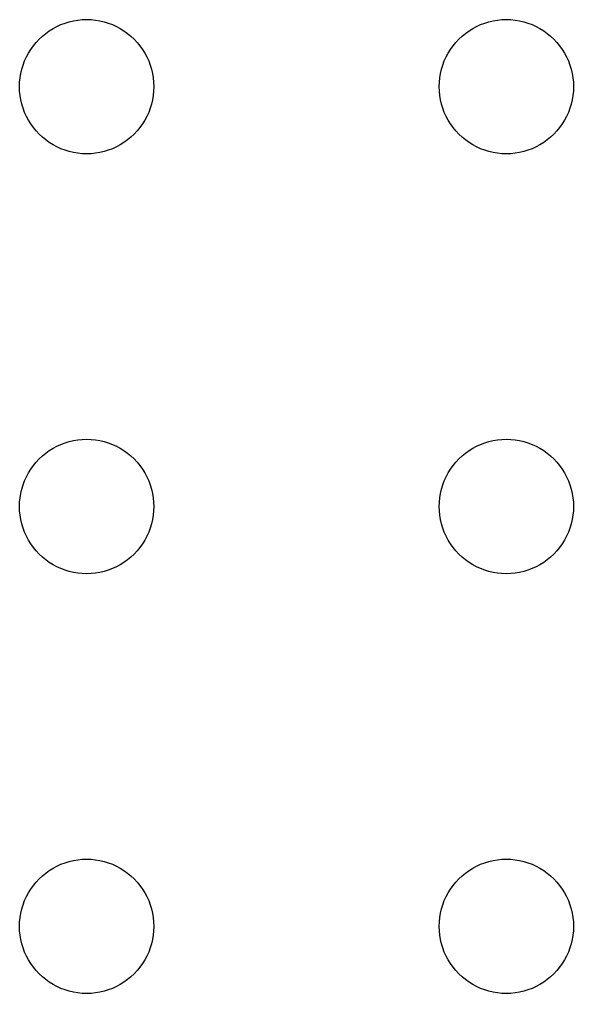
# Model space of a CAD drawing. Header units: metres. Extents: x -80 to 80, y -50 to 50.
# Drawn here: x -41.6 to -28.4, y -1.6 to 21.6 of the extents above; entities that cross this region are included whole.
import ezdxf

# ---------------------------------------------------------------- set-up
doc = ezdxf.new("R2010")
doc.units = ezdxf.units.M

msp = doc.modelspace()

# ---------------------------------------------------------------- linework, layer by layer
for p, q in [((-40.3121, 21.5692), (-40.2088, 21.5863)), ((-40.2088, 21.5863), (-40.1046, 21.5966)), ((-40.1046, 21.5966), (-40, 21.6)), ((-40, 21.6), (-39.8953, 21.5966)), ((-39.8953, 21.5966), (-39.7912, 21.5863)), ((-39.7912, 21.5863), (-39.6879, 21.5692)), ((-30.3121, 21.5692), (-30.2088, 21.5863)), ((-30.2088, 21.5863), (-30.1046, 21.5966)), ((-30.1046, 21.5966), (-30, 21.6)), ((-30, 21.6), (-29.8953, 21.5966)), ((-29.8953, 21.5966), (-29.7912, 21.5863)), ((-29.7912, 21.5863), (-29.6879, 21.5692)), ((-40.8889, 21.3303), (-40.8, 21.3856)), ((-40.8, 21.3856), (-40.7077, 21.435)), ((-40.7077, 21.435), (-40.6123, 21.4782)), ((-40.6123, 21.4782), (-40.5143, 21.5151)), ((-40.5143, 21.5151), (-40.4141, 21.5455)), ((-40.4141, 21.5455), (-40.3121, 21.5692)), ((-39.6879, 21.5692), (-39.5859, 21.5455)), ((-39.5859, 21.5455), (-39.4857, 21.5151)), ((-39.4857, 21.5151), (-39.3877, 21.4782)), ((-39.3877, 21.4782), (-39.2923, 21.435)), ((-39.2923, 21.435), (-39.2, 21.3856)), ((-39.2, 21.3856), (-39.1111, 21.3303)), ((-30.8889, 21.3303), (-30.8, 21.3856)), ((-30.8, 21.3856), (-30.7077, 21.435)), ((-30.7077, 21.435), (-30.6123, 21.4782)), ((-30.6123, 21.4782), (-30.5143, 21.5151)), ((-30.5143, 21.5151), (-30.4141, 21.5455)), ((-30.4141, 21.5455), (-30.3121, 21.5692)), ((-29.6879, 21.5692), (-29.5859, 21.5455)), ((-29.5859, 21.5455), (-29.4857, 21.5151)), ((-29.4857, 21.5151), (-29.3877, 21.4782)), ((-29.3877, 21.4782), (-29.2923, 21.435)), ((-29.2923, 21.435), (-29.2, 21.3856)), ((-29.2, 21.3856), (-29.1111, 21.3303)), ((-41.2029, 21.0549), (-41.1314, 21.1314)), ((-41.1314, 21.1314), (-41.0549, 21.2029)), ((-41.0549, 21.2029), (-40.974, 21.2694)), ((-40.974, 21.2694), (-40.8889, 21.3303)), ((-39.1111, 21.3303), (-39.026, 21.2694)), ((-39.026, 21.2694), (-38.945, 21.2029)), ((-38.945, 21.2029), (-38.8686, 21.1314)), ((-38.8686, 21.1314), (-38.797, 21.0549)), ((-31.2029, 21.0549), (-31.1314, 21.1314)), ((-31.1314, 21.1314), (-31.0549, 21.2029)), ((-31.0549, 21.2029), (-30.974, 21.2694)), ((-30.974, 21.2694), (-30.8889, 21.3303)), ((-29.1111, 21.3303), (-29.026, 21.2694)), ((-29.026, 21.2694), (-28.945, 21.2029)), ((-28.945, 21.2029), (-28.8686, 21.1314)), ((-28.8686, 21.1314), (-28.797, 21.0549)), ((-41.3856, 20.8), (-41.3303, 20.8889)), ((-41.3303, 20.8889), (-41.2694, 20.974)), ((-41.2694, 20.974), (-41.2029, 21.0549)), ((-38.797, 21.0549), (-38.7306, 20.974)), ((-38.7306, 20.974), (-38.6696, 20.8889)), ((-38.6696, 20.8889), (-38.6143, 20.8)), ((-31.3856, 20.8), (-31.3303, 20.8889)), ((-31.3303, 20.8889), (-31.2694, 20.974)), ((-31.2694, 20.974), (-31.2029, 21.0549)), ((-28.797, 21.0549), (-28.7306, 20.974)), ((-28.7306, 20.974), (-28.6696, 20.8889)), ((-28.6696, 20.8889), (-28.6143, 20.8)), ((-41.4782, 20.6123), (-41.435, 20.7077)), ((-41.435, 20.7077), (-41.3856, 20.8)), ((-38.6143, 20.8), (-38.565, 20.7077)), ((-38.565, 20.7077), (-38.5218, 20.6123)), ((-31.4782, 20.6123), (-31.435, 20.7077)), ((-31.435, 20.7077), (-31.3856, 20.8)), ((-28.6143, 20.8), (-28.565, 20.7077)), ((-28.565, 20.7077), (-28.5218, 20.6123)), ((-41.5455, 20.4141), (-41.5151, 20.5143)), ((-41.5151, 20.5143), (-41.4782, 20.6123)), ((-38.5218, 20.6123), (-38.4849, 20.5143)), ((-38.4849, 20.5143), (-38.4545, 20.4141)), ((-31.5455, 20.4141), (-31.5151, 20.5143)), ((-31.5151, 20.5143), (-31.4782, 20.6123)), ((-28.5218, 20.6123), (-28.4849, 20.5143)), ((-28.4849, 20.5143), (-28.4545, 20.4141)), ((-41.5966, 20.1046), (-41.5863, 20.2088)), ((-41.5863, 20.2088), (-41.5692, 20.3121)), ((-41.5692, 20.3121), (-41.5455, 20.4141)), ((-38.4545, 20.4141), (-38.4307, 20.3121)), ((-38.4307, 20.3121), (-38.4137, 20.2088)), ((-38.4137, 20.2088), (-38.4034, 20.1046)), ((-31.5966, 20.1046), (-31.5863, 20.2088)), ((-31.5863, 20.2088), (-31.5692, 20.3121)), ((-31.5692, 20.3121), (-31.5455, 20.4141)), ((-28.4545, 20.4141), (-28.4307, 20.3121)), ((-28.4307, 20.3121), (-28.4137, 20.2088)), ((-28.4137, 20.2088), (-28.4034, 20.1046)), ((-41.6, 20), (-41.5966, 20.1046)), ((-41.5966, 19.8953), (-41.6, 20)), ((-38.4034, 20.1046), (-38.4, 20)), ((-38.4, 20), (-38.4034, 19.8953)), ((-31.6, 20), (-31.5966, 20.1046)), ((-31.5966, 19.8953), (-31.6, 20)), ((-28.4034, 20.1046), (-28.4, 20)), ((-28.4, 20), (-28.4034, 19.8953)), ((-41.5863, 19.7912), (-41.5966, 19.8953)), ((-41.5692, 19.6879), (-41.5863, 19.7912)), ((-38.4137, 19.7912), (-38.4307, 19.6879)), ((-38.4034, 19.8953), (-38.4137, 19.7912)), ((-31.5863, 19.7912), (-31.5966, 19.8953)), ((-31.5692, 19.6879), (-31.5863, 19.7912)), ((-28.4137, 19.7912), (-28.4307, 19.6879)), ((-28.4034, 19.8953), (-28.4137, 19.7912)), ((-41.5455, 19.5859), (-41.5692, 19.6879)), ((-41.5151, 19.4857), (-41.5455, 19.5859)), ((-38.4545, 19.5859), (-38.4849, 19.4857)), ((-38.4307, 19.6879), (-38.4545, 19.5859)), ((-31.5455, 19.5859), (-31.5692, 19.6879)), ((-31.5151, 19.4857), (-31.5455, 19.5859)), ((-28.4545, 19.5859), (-28.4849, 19.4857)), ((-28.4307, 19.6879), (-28.4545, 19.5859)), ((-41.4782, 19.3877), (-41.5151, 19.4857)), ((-41.435, 19.2923), (-41.4782, 19.3877)), ((-41.3856, 19.2), (-41.435, 19.2923)), ((-38.565, 19.2923), (-38.6143, 19.2)), ((-38.5218, 19.3877), (-38.565, 19.2923)), ((-38.4849, 19.4857), (-38.5218, 19.3877)), ((-31.4782, 19.3877), (-31.5151, 19.4857)), ((-31.435, 19.2923), (-31.4782, 19.3877)), ((-31.3856, 19.2), (-31.435, 19.2923)), ((-28.565, 19.2923), (-28.6143, 19.2)), ((-28.5218, 19.3877), (-28.565, 19.2923)), ((-28.4849, 19.4857), (-28.5218, 19.3877)), ((-41.3303, 19.1111), (-41.3856, 19.2)), ((-41.2694, 19.026), (-41.3303, 19.1111)), ((-41.2029, 18.945), (-41.2694, 19.026)), ((-38.7306, 19.026), (-38.797, 18.945)), ((-38.6696, 19.1111), (-38.7306, 19.026)), ((-38.6143, 19.2), (-38.6696, 19.1111)), ((-31.3303, 19.1111), (-31.3856, 19.2)), ((-31.2694, 19.026), (-31.3303, 19.1111)), ((-31.2029, 18.945), (-31.2694, 19.026)), ((-28.7306, 19.026), (-28.797, 18.945)), ((-28.6696, 19.1111), (-28.7306, 19.026)), ((-28.6143, 19.2), (-28.6696, 19.1111)), ((-41.1314, 18.8686), (-41.2029, 18.945)), ((-41.0549, 18.797), (-41.1314, 18.8686)), ((-40.974, 18.7306), (-41.0549, 18.797)), ((-38.945, 18.797), (-39.026, 18.7306)), ((-38.8686, 18.8686), (-38.945, 18.797)), ((-38.797, 18.945), (-38.8686, 18.8686)), ((-31.1314, 18.8686), (-31.2029, 18.945)), ((-31.0549, 18.797), (-31.1314, 18.8686)), ((-30.974, 18.7306), (-31.0549, 18.797)), ((-28.945, 18.797), (-29.026, 18.7306)), ((-28.8686, 18.8686), (-28.945, 18.797)), ((-28.797, 18.945), (-28.8686, 18.8686)), ((-40.8889, 18.6696), (-40.974, 18.7306)), ((-40.8, 18.6143), (-40.8889, 18.6696)), ((-40.7077, 18.565), (-40.8, 18.6143)), ((-40.6123, 18.5218), (-40.7077, 18.565)), ((-39.2923, 18.565), (-39.3877, 18.5218)), ((-39.2, 18.6143), (-39.2923, 18.565)), ((-39.1111, 18.6696), (-39.2, 18.6143)), ((-39.026, 18.7306), (-39.1111, 18.6696)), ((-30.8889, 18.6696), (-30.974, 18.7306)), ((-30.8, 18.6143), (-30.8889, 18.6696)), ((-30.7077, 18.565), (-30.8, 18.6143)), ((-30.6123, 18.5218), (-30.7077, 18.565)), ((-29.2923, 18.565), (-29.3877, 18.5218)), ((-29.2, 18.6143), (-29.2923, 18.565)), ((-29.1111, 18.6696), (-29.2, 18.6143)), ((-29.026, 18.7306), (-29.1111, 18.6696)), ((-40.5143, 18.4849), (-40.6123, 18.5218)), ((-40.4141, 18.4545), (-40.5143, 18.4849)), ((-40.3121, 18.4307), (-40.4141, 18.4545)), ((-40.2088, 18.4137), (-40.3121, 18.4307)), ((-40.1046, 18.4034), (-40.2088, 18.4137)), ((-40, 18.4), (-40.1046, 18.4034)), ((-39.8953, 18.4034), (-40, 18.4)), ((-39.7912, 18.4137), (-39.8953, 18.4034)), ((-39.6879, 18.4307), (-39.7912, 18.4137)), ((-39.5859, 18.4545), (-39.6879, 18.4307)), ((-39.4857, 18.4849), (-39.5859, 18.4545)), ((-39.3877, 18.5218), (-39.4857, 18.4849)), ((-30.5143, 18.4849), (-30.6123, 18.5218)), ((-30.4141, 18.4545), (-30.5143, 18.4849)), ((-30.3121, 18.4307), (-30.4141, 18.4545)), ((-30.2088, 18.4137), (-30.3121, 18.4307)), ((-30.1046, 18.4034), (-30.2088, 18.4137)), ((-30, 18.4), (-30.1046, 18.4034)), ((-29.8953, 18.4034), (-30, 18.4)), ((-29.7912, 18.4137), (-29.8953, 18.4034)), ((-29.6879, 18.4307), (-29.7912, 18.4137)), ((-29.5859, 18.4545), (-29.6879, 18.4307)), ((-29.4857, 18.4849), (-29.5859, 18.4545)), ((-29.3877, 18.5218), (-29.4857, 18.4849)), ((-40.1046, 11.5966), (-40, 11.6)), ((-40, 11.6), (-39.8953, 11.5966)), ((-30.1046, 11.5966), (-30, 11.6)), ((-30, 11.6), (-29.8953, 11.5966)), ((-40.8889, 11.3303), (-40.8, 11.3856)), ((-40.8, 11.3856), (-40.7077, 11.435)), ((-40.7077, 11.435), (-40.6123, 11.4782)), ((-40.6123, 11.4782), (-40.5143, 11.5151)), ((-40.5143, 11.5151), (-40.4141, 11.5455)), ((-40.4141, 11.5455), (-40.3121, 11.5692)), ((-40.3121, 11.5692), (-40.2088, 11.5863)), ((-40.2088, 11.5863), (-40.1046, 11.5966)), ((-39.8953, 11.5966), (-39.7912, 11.5863)), ((-39.7912, 11.5863), (-39.6879, 11.5692)), ((-39.6879, 11.5692), (-39.5859, 11.5455)), ((-39.5859, 11.5455), (-39.4857, 11.5151)), ((-39.4857, 11.5151), (-39.3877, 11.4782)), ((-39.3877, 11.4782), (-39.2923, 11.435)), ((-39.2923, 11.435), (-39.2, 11.3856)), ((-39.2, 11.3856), (-39.1111, 11.3303)), ((-30.8889, 11.3303), (-30.8, 11.3856)), ((-30.8, 11.3856), (-30.7077, 11.435)), ((-30.7077, 11.435), (-30.6123, 11.4782)), ((-30.6123, 11.4782), (-30.5143, 11.5151)), ((-30.5143, 11.5151), (-30.4141, 11.5455)), ((-30.4141, 11.5455), (-30.3121, 11.5692)), ((-30.3121, 11.5692), (-30.2088, 11.5863)), ((-30.2088, 11.5863), (-30.1046, 11.5966)), ((-29.8953, 11.5966), (-29.7912, 11.5863)), ((-29.7912, 11.5863), (-29.6879, 11.5692)), ((-29.6879, 11.5692), (-29.5859, 11.5455)), ((-29.5859, 11.5455), (-29.4857, 11.5151)), ((-29.4857, 11.5151), (-29.3877, 11.4782)), ((-29.3877, 11.4782), (-29.2923, 11.435)), ((-29.2923, 11.435), (-29.2, 11.3856)), ((-29.2, 11.3856), (-29.1111, 11.3303)), ((-41.1314, 11.1314), (-41.0549, 11.2029)), ((-41.0549, 11.2029), (-40.974, 11.2694)), ((-40.974, 11.2694), (-40.8889, 11.3303)), ((-39.1111, 11.3303), (-39.026, 11.2694)), ((-39.026, 11.2694), (-38.945, 11.2029)), ((-38.945, 11.2029), (-38.8686, 11.1314)), ((-31.1314, 11.1314), (-31.0549, 11.2029)), ((-31.0549, 11.2029), (-30.974, 11.2694)), ((-30.974, 11.2694), (-30.8889, 11.3303)), ((-29.1111, 11.3303), (-29.026, 11.2694)), ((-29.026, 11.2694), (-28.945, 11.2029)), ((-28.945, 11.2029), (-28.8686, 11.1314)), ((-41.3303, 10.8889), (-41.2694, 10.974)), ((-41.2694, 10.974), (-41.2029, 11.0549)), ((-41.2029, 11.0549), (-41.1314, 11.1314)), ((-38.8686, 11.1314), (-38.797, 11.0549)), ((-38.797, 11.0549), (-38.7306, 10.974)), ((-38.7306, 10.974), (-38.6696, 10.8889)), ((-31.3303, 10.8889), (-31.2694, 10.974)), ((-31.2694, 10.974), (-31.2029, 11.0549)), ((-31.2029, 11.0549), (-31.1314, 11.1314)), ((-28.8686, 11.1314), (-28.797, 11.0549)), ((-28.797, 11.0549), (-28.7306, 10.974)), ((-28.7306, 10.974), (-28.6696, 10.8889)), ((-41.4782, 10.6123), (-41.435, 10.7077)), ((-41.435, 10.7077), (-41.3856, 10.8)), ((-41.3856, 10.8), (-41.3303, 10.8889)), ((-38.6696, 10.8889), (-38.6143, 10.8)), ((-38.6143, 10.8), (-38.565, 10.7077)), ((-38.565, 10.7077), (-38.5218, 10.6123)), ((-31.4782, 10.6123), (-31.435, 10.7077)), ((-31.435, 10.7077), (-31.3856, 10.8)), ((-31.3856, 10.8), (-31.3303, 10.8889)), ((-28.6696, 10.8889), (-28.6143, 10.8)), ((-28.6143, 10.8), (-28.565, 10.7077)), ((-28.565, 10.7077), (-28.5218, 10.6123)), ((-41.5455, 10.4141), (-41.5151, 10.5143)), ((-41.5151, 10.5143), (-41.4782, 10.6123)), ((-38.5218, 10.6123), (-38.4849, 10.5143)), ((-38.4849, 10.5143), (-38.4545, 10.4141)), ((-31.5455, 10.4141), (-31.5151, 10.5143)), ((-31.5151, 10.5143), (-31.4782, 10.6123)), ((-28.5218, 10.6123), (-28.4849, 10.5143)), ((-28.4849, 10.5143), (-28.4545, 10.4141)), ((-41.5966, 10.1046), (-41.5863, 10.2088)), ((-41.5863, 10.2088), (-41.5692, 10.3121)), ((-41.5692, 10.3121), (-41.5455, 10.4141)), ((-38.4545, 10.4141), (-38.4307, 10.3121)), ((-38.4307, 10.3121), (-38.4137, 10.2088)), ((-38.4137, 10.2088), (-38.4034, 10.1046)), ((-31.5966, 10.1046), (-31.5863, 10.2088)), ((-31.5863, 10.2088), (-31.5692, 10.3121)), ((-31.5692, 10.3121), (-31.5455, 10.4141)), ((-28.4545, 10.4141), (-28.4307, 10.3121)), ((-28.4307, 10.3121), (-28.4137, 10.2088)), ((-28.4137, 10.2088), (-28.4034, 10.1046)), ((-41.6, 10), (-41.5966, 10.1046)), ((-41.5966, 9.89534), (-41.6, 10)), ((-38.4034, 10.1046), (-38.4, 10)), ((-38.4, 10), (-38.4034, 9.89534)), ((-31.6, 10), (-31.5966, 10.1046)), ((-31.5966, 9.89534), (-31.6, 10)), ((-28.4034, 10.1046), (-28.4, 10)), ((-28.4, 10), (-28.4034, 9.89534)), ((-41.5863, 9.79115), (-41.5966, 9.89534)), ((-41.5692, 9.68785), (-41.5863, 9.79115)), ((-38.4137, 9.79115), (-38.4307, 9.68785)), ((-38.4034, 9.89534), (-38.4137, 9.79115)), ((-31.5863, 9.79115), (-31.5966, 9.89534)), ((-31.5692, 9.68785), (-31.5863, 9.79115)), ((-28.4137, 9.79115), (-28.4307, 9.68785)), ((-28.4034, 9.89534), (-28.4137, 9.79115)), ((-41.5455, 9.58588), (-41.5692, 9.68785)), ((-41.5151, 9.48569), (-41.5455, 9.58588)), ((-38.4545, 9.58588), (-38.4849, 9.48569)), ((-38.4307, 9.68785), (-38.4545, 9.58588)), ((-31.5455, 9.58588), (-31.5692, 9.68785)), ((-31.5151, 9.48569), (-31.5455, 9.58588)), ((-28.4545, 9.58588), (-28.4849, 9.48569)), ((-28.4307, 9.68785), (-28.4545, 9.58588)), ((-41.4782, 9.3877), (-41.5151, 9.48569)), ((-41.435, 9.29233), (-41.4782, 9.3877)), ((-41.3856, 9.2), (-41.435, 9.29233)), ((-38.565, 9.29233), (-38.6143, 9.2)), ((-38.5218, 9.3877), (-38.565, 9.29233)), ((-38.4849, 9.48569), (-38.5218, 9.3877)), ((-31.4782, 9.3877), (-31.5151, 9.48569)), ((-31.435, 9.29233), (-31.4782, 9.3877)), ((-31.3856, 9.2), (-31.435, 9.29233)), ((-28.565, 9.29233), (-28.6143, 9.2)), ((-28.5218, 9.3877), (-28.565, 9.29233)), ((-28.4849, 9.48569), (-28.5218, 9.3877)), ((-41.3303, 9.11108), (-41.3856, 9.2)), ((-41.2694, 9.02597), (-41.3303, 9.11108)), ((-38.6696, 9.11108), (-38.7306, 9.02597)), ((-38.6143, 9.2), (-38.6696, 9.11108)), ((-31.3303, 9.11108), (-31.3856, 9.2)), ((-31.2694, 9.02597), (-31.3303, 9.11108)), ((-28.6696, 9.11108), (-28.7306, 9.02597)), ((-28.6143, 9.2), (-28.6696, 9.11108)), ((-41.2029, 8.94504), (-41.2694, 9.02597)), ((-41.1314, 8.86862), (-41.2029, 8.94504)), ((-41.0549, 8.79704), (-41.1314, 8.86862)), ((-38.8686, 8.86862), (-38.945, 8.79704)), ((-38.797, 8.94504), (-38.8686, 8.86862)), ((-38.7306, 9.02597), (-38.797, 8.94504)), ((-31.2029, 8.94504), (-31.2694, 9.02597)), ((-31.1314, 8.86862), (-31.2029, 8.94504)), ((-31.0549, 8.79704), (-31.1314, 8.86862)), ((-28.8686, 8.86862), (-28.945, 8.79704)), ((-28.797, 8.94504), (-28.8686, 8.86862)), ((-28.7306, 9.02597), (-28.797, 8.94504)), ((-40.974, 8.73062), (-41.0549, 8.79704)), ((-40.8889, 8.66965), (-40.974, 8.73062)), ((-40.8, 8.61435), (-40.8889, 8.66965)), ((-40.7077, 8.565), (-40.8, 8.61435)), ((-39.2, 8.61435), (-39.2923, 8.565)), ((-39.1111, 8.66965), (-39.2, 8.61435)), ((-39.026, 8.73062), (-39.1111, 8.66965)), ((-38.945, 8.79704), (-39.026, 8.73062)), ((-30.974, 8.73062), (-31.0549, 8.79704)), ((-30.8889, 8.66965), (-30.974, 8.73062)), ((-30.8, 8.61435), (-30.8889, 8.66965)), ((-30.7077, 8.565), (-30.8, 8.61435)), ((-29.2, 8.61435), (-29.2923, 8.565)), ((-29.1111, 8.66965), (-29.2, 8.61435)), ((-29.026, 8.73062), (-29.1111, 8.66965)), ((-28.945, 8.79704), (-29.026, 8.73062)), ((-40.6123, 8.52179), (-40.7077, 8.565)), ((-40.5143, 8.48491), (-40.6123, 8.52179)), ((-40.4141, 8.45451), (-40.5143, 8.48491)), ((-40.3121, 8.43074), (-40.4141, 8.45451)), ((-40.2088, 8.41368), (-40.3121, 8.43074)), ((-40.1046, 8.40341), (-40.2088, 8.41368)), ((-40, 8.39999), (-40.1046, 8.40341)), ((-39.8953, 8.40341), (-40, 8.39999)), ((-39.7912, 8.41368), (-39.8953, 8.40341)), ((-39.6879, 8.43074), (-39.7912, 8.41368)), ((-39.5859, 8.45451), (-39.6879, 8.43074)), ((-39.4857, 8.48491), (-39.5859, 8.45451)), ((-39.3877, 8.52179), (-39.4857, 8.48491)), ((-39.2923, 8.565), (-39.3877, 8.52179)), ((-30.6123, 8.52179), (-30.7077, 8.565)), ((-30.5143, 8.48491), (-30.6123, 8.52179)), ((-30.4141, 8.45451), (-30.5143, 8.48491)), ((-30.3121, 8.43074), (-30.4141, 8.45451)), ((-30.2088, 8.41368), (-30.3121, 8.43074)), ((-30.1046, 8.40341), (-30.2088, 8.41368)), ((-30, 8.39999), (-30.1046, 8.40341)), ((-29.8953, 8.40341), (-30, 8.39999)), ((-29.7912, 8.41368), (-29.8953, 8.40341)), ((-29.6879, 8.43074), (-29.7912, 8.41368)), ((-29.5859, 8.45451), (-29.6879, 8.43074)), ((-29.4857, 8.48491), (-29.5859, 8.45451)), ((-29.3877, 8.52179), (-29.4857, 8.48491)), ((-29.2923, 8.565), (-29.3877, 8.52179)), ((-40.8, 1.38564), (-40.7077, 1.43498)), ((-40.7077, 1.43498), (-40.6123, 1.4782)), ((-40.6123, 1.4782), (-40.5143, 1.51508)), ((-40.5143, 1.51508), (-40.4141, 1.54547)), ((-40.4141, 1.54547), (-40.3121, 1.56924)), ((-40.3121, 1.56924), (-40.2088, 1.5863)), ((-40.2088, 1.5863), (-40.1046, 1.59657)), ((-40.1046, 1.59657), (-40, 1.59999)), ((-40, 1.59999), (-39.8953, 1.59657)), ((-39.8953, 1.59657), (-39.7912, 1.5863)), ((-39.7912, 1.5863), (-39.6879, 1.56924)), ((-39.6879, 1.56924), (-39.5859, 1.54547)), ((-39.5859, 1.54547), (-39.4857, 1.51508)), ((-39.4857, 1.51508), (-39.3877, 1.4782)), ((-39.3877, 1.4782), (-39.2923, 1.43498)), ((-39.2923, 1.43498), (-39.2, 1.38564)), ((-30.8, 1.38564), (-30.7077, 1.43498)), ((-30.7077, 1.43498), (-30.6123, 1.4782)), ((-30.6123, 1.4782), (-30.5143, 1.51508)), ((-30.5143, 1.51508), (-30.4141, 1.54547)), ((-30.4141, 1.54547), (-30.3121, 1.56924)), ((-30.3121, 1.56924), (-30.2088, 1.5863)), ((-30.2088, 1.5863), (-30.1046, 1.59657)), ((-30.1046, 1.59657), (-30, 1.59999)), ((-30, 1.59999), (-29.8953, 1.59657)), ((-29.8953, 1.59657), (-29.7912, 1.5863)), ((-29.7912, 1.5863), (-29.6879, 1.56924)), ((-29.6879, 1.56924), (-29.5859, 1.54547)), ((-29.5859, 1.54547), (-29.4857, 1.51508)), ((-29.4857, 1.51508), (-29.3877, 1.4782)), ((-29.3877, 1.4782), (-29.2923, 1.43498)), ((-29.2923, 1.43498), (-29.2, 1.38564)), ((-41.1314, 1.13136), (-41.0549, 1.20294)), ((-41.0549, 1.20294), (-40.974, 1.26936)), ((-40.974, 1.26936), (-40.8889, 1.33034)), ((-40.8889, 1.33034), (-40.8, 1.38564)), ((-39.2, 1.38564), (-39.1111, 1.33034)), ((-39.1111, 1.33034), (-39.026, 1.26936)), ((-39.026, 1.26936), (-38.945, 1.20294)), ((-38.945, 1.20294), (-38.8686, 1.13136)), ((-31.1314, 1.13136), (-31.0549, 1.20294)), ((-31.0549, 1.20294), (-30.974, 1.26936)), ((-30.974, 1.26936), (-30.8889, 1.33034)), ((-30.8889, 1.33034), (-30.8, 1.38564)), ((-29.2, 1.38564), (-29.1111, 1.33034)), ((-29.1111, 1.33034), (-29.026, 1.26936)), ((-29.026, 1.26936), (-28.945, 1.20294)), ((-28.945, 1.20294), (-28.8686, 1.13136)), ((-41.3303, 0.888901), (-41.2694, 0.974014)), ((-41.2694, 0.974014), (-41.2029, 1.05495)), ((-41.2029, 1.05495), (-41.1314, 1.13136)), ((-38.8686, 1.13136), (-38.797, 1.05495)), ((-38.797, 1.05495), (-38.7306, 0.974014)), ((-38.7306, 0.974014), (-38.6696, 0.888901)), ((-31.3303, 0.888901), (-31.2694, 0.974014)), ((-31.2694, 0.974014), (-31.2029, 1.05495)), ((-31.2029, 1.05495), (-31.1314, 1.13136)), ((-28.8686, 1.13136), (-28.797, 1.05495)), ((-28.797, 1.05495), (-28.7306, 0.974014)), ((-28.7306, 0.974014), (-28.6696, 0.888901)), ((-41.4782, 0.612289), (-41.435, 0.707657)), ((-41.435, 0.707657), (-41.3856, 0.799988)), ((-41.3856, 0.799988), (-41.3303, 0.888901)), ((-38.6696, 0.888901), (-38.6143, 0.799988)), ((-38.6143, 0.799988), (-38.565, 0.707657)), ((-38.565, 0.707657), (-38.5218, 0.612289)), ((-31.4782, 0.612289), (-31.435, 0.707657)), ((-31.435, 0.707657), (-31.3856, 0.799988)), ((-31.3856, 0.799988), (-31.3303, 0.888901)), ((-28.6696, 0.888901), (-28.6143, 0.799988)), ((-28.6143, 0.799988), (-28.565, 0.707657)), ((-28.565, 0.707657), (-28.5218, 0.612289)), ((-41.5455, 0.414108), (-41.5151, 0.514297)), ((-41.5151, 0.514297), (-41.4782, 0.612289)), ((-38.5218, 0.612289), (-38.4849, 0.514297)), ((-38.4849, 0.514297), (-38.4545, 0.414108)), ((-31.5455, 0.414108), (-31.5151, 0.514297)), ((-31.5151, 0.514297), (-31.4782, 0.612289)), ((-28.5218, 0.612289), (-28.4849, 0.514297)), ((-28.4849, 0.514297), (-28.4545, 0.414108)), ((-41.5863, 0.208832), (-41.5692, 0.312134)), ((-41.5692, 0.312134), (-41.5455, 0.414108)), ((-38.4545, 0.414108), (-38.4307, 0.312134)), ((-38.4307, 0.312134), (-38.4137, 0.208832)), ((-31.5863, 0.208832), (-31.5692, 0.312134)), ((-31.5692, 0.312134), (-31.5455, 0.414108)), ((-28.4545, 0.414108), (-28.4307, 0.312134)), ((-28.4307, 0.312134), (-28.4137, 0.208832)), ((-41.6, 0), (-41.5966, 0.104645)), ((-41.5966, -0.104645), (-41.6, 0)), ((-41.5966, 0.104645), (-41.5863, 0.208832)), ((-38.4137, 0.208832), (-38.4034, 0.104645)), ((-38.4034, 0.104645), (-38.4, 0)), ((-38.4, 0), (-38.4034, -0.104645)), ((-31.6, 0), (-31.5966, 0.104645)), ((-31.5966, -0.104645), (-31.6, 0)), ((-31.5966, 0.104645), (-31.5863, 0.208832)), ((-28.4137, 0.208832), (-28.4034, 0.104645)), ((-28.4034, 0.104645), (-28.4, 0)), ((-28.4, 0), (-28.4034, -0.104645)), ((-41.5863, -0.208832), (-41.5966, -0.104645)), ((-41.5692, -0.312134), (-41.5863, -0.208832)), ((-38.4137, -0.208832), (-38.4307, -0.312134)), ((-38.4034, -0.104645), (-38.4137, -0.208832)), ((-31.5863, -0.208832), (-31.5966, -0.104645)), ((-31.5692, -0.312134), (-31.5863, -0.208832)), ((-28.4137, -0.208832), (-28.4307, -0.312134)), ((-28.4034, -0.104645), (-28.4137, -0.208832)), ((-41.5455, -0.414108), (-41.5692, -0.312134)), ((-41.5151, -0.514297), (-41.5455, -0.414108)), ((-38.4545, -0.414108), (-38.4849, -0.514297)), ((-38.4307, -0.312134), (-38.4545, -0.414108)), ((-31.5455, -0.414108), (-31.5692, -0.312134)), ((-31.5151, -0.514297), (-31.5455, -0.414108)), ((-28.4545, -0.414108), (-28.4849, -0.514297)), ((-28.4307, -0.312134), (-28.4545, -0.414108)), ((-41.4782, -0.612289), (-41.5151, -0.514297)), ((-41.435, -0.707657), (-41.4782, -0.612289)), ((-38.5218, -0.612289), (-38.565, -0.707657)), ((-38.4849, -0.514297), (-38.5218, -0.612289)), ((-31.4782, -0.612289), (-31.5151, -0.514297)), ((-31.435, -0.707657), (-31.4782, -0.612289)), ((-28.5218, -0.612289), (-28.565, -0.707657)), ((-28.4849, -0.514297), (-28.5218, -0.612289)), ((-41.3856, -0.799988), (-41.435, -0.707657)), ((-41.3303, -0.888901), (-41.3856, -0.799988)), ((-41.2694, -0.974014), (-41.3303, -0.888901)), ((-38.6696, -0.888901), (-38.7306, -0.974014)), ((-38.6143, -0.799988), (-38.6696, -0.888901)), ((-38.565, -0.707657), (-38.6143, -0.799988)), ((-31.3856, -0.799988), (-31.435, -0.707657)), ((-31.3303, -0.888901), (-31.3856, -0.799988)), ((-31.2694, -0.974014), (-31.3303, -0.888901)), ((-28.6696, -0.888901), (-28.7306, -0.974014)), ((-28.6143, -0.799988), (-28.6696, -0.888901)), ((-28.565, -0.707657), (-28.6143, -0.799988)), ((-41.2029, -1.05495), (-41.2694, -0.974014)), ((-41.1314, -1.13136), (-41.2029, -1.05495)), ((-41.0549, -1.20294), (-41.1314, -1.13136)), ((-38.8686, -1.13136), (-38.945, -1.20294)), ((-38.797, -1.05495), (-38.8686, -1.13136)), ((-38.7306, -0.974014), (-38.797, -1.05495)), ((-31.2029, -1.05495), (-31.2694, -0.974014)), ((-31.1314, -1.13136), (-31.2029, -1.05495)), ((-31.0549, -1.20294), (-31.1314, -1.13136)), ((-28.8686, -1.13136), (-28.945, -1.20294)), ((-28.797, -1.05495), (-28.8686, -1.13136)), ((-28.7306, -0.974014), (-28.797, -1.05495)), ((-40.974, -1.26936), (-41.0549, -1.20294)), ((-40.8889, -1.33034), (-40.974, -1.26936)), ((-40.8, -1.38564), (-40.8889, -1.33034)), ((-40.7077, -1.43498), (-40.8, -1.38564)), ((-39.2, -1.38564), (-39.2923, -1.43498)), ((-39.1111, -1.33034), (-39.2, -1.38564)), ((-39.026, -1.26936), (-39.1111, -1.33034)), ((-38.945, -1.20294), (-39.026, -1.26936)), ((-30.974, -1.26936), (-31.0549, -1.20294)), ((-30.8889, -1.33034), (-30.974, -1.26936)), ((-30.8, -1.38564), (-30.8889, -1.33034)), ((-30.7077, -1.43498), (-30.8, -1.38564)), ((-29.2, -1.38564), (-29.2923, -1.43498)), ((-29.1111, -1.33034), (-29.2, -1.38564)), ((-29.026, -1.26936), (-29.1111, -1.33034)), ((-28.945, -1.20294), (-29.026, -1.26936)), ((-40.6123, -1.4782), (-40.7077, -1.43498)), ((-40.5143, -1.51508), (-40.6123, -1.4782)), ((-40.4141, -1.54547), (-40.5143, -1.51508)), ((-40.3121, -1.56924), (-40.4141, -1.54547)), ((-40.2088, -1.5863), (-40.3121, -1.56924)), ((-40.1046, -1.59657), (-40.2088, -1.5863)), ((-40, -1.59999), (-40.1046, -1.59657)), ((-39.8953, -1.59657), (-40, -1.59999)), ((-39.7912, -1.5863), (-39.8953, -1.59657)), ((-39.6879, -1.56924), (-39.7912, -1.5863)), ((-39.5859, -1.54547), (-39.6879, -1.56924)), ((-39.4857, -1.51508), (-39.5859, -1.54547)), ((-39.3877, -1.4782), (-39.4857, -1.51508)), ((-39.2923, -1.43498), (-39.3877, -1.4782)), ((-30.6123, -1.4782), (-30.7077, -1.43498)), ((-30.5143, -1.51508), (-30.6123, -1.4782)), ((-30.4141, -1.54547), (-30.5143, -1.51508)), ((-30.3121, -1.56924), (-30.4141, -1.54547)), ((-30.2088, -1.5863), (-30.3121, -1.56924)), ((-30.1046, -1.59657), (-30.2088, -1.5863)), ((-30, -1.59999), (-30.1046, -1.59657)), ((-29.8953, -1.59657), (-30, -1.59999)), ((-29.7912, -1.5863), (-29.8953, -1.59657)), ((-29.6879, -1.56924), (-29.7912, -1.5863)), ((-29.5859, -1.54547), (-29.6879, -1.56924)), ((-29.4857, -1.51508), (-29.5859, -1.54547)), ((-29.3877, -1.4782), (-29.4857, -1.51508)), ((-29.2923, -1.43498), (-29.3877, -1.4782))]:
    msp.add_line(p, q)

doc.saveas('drawing.dxf')
